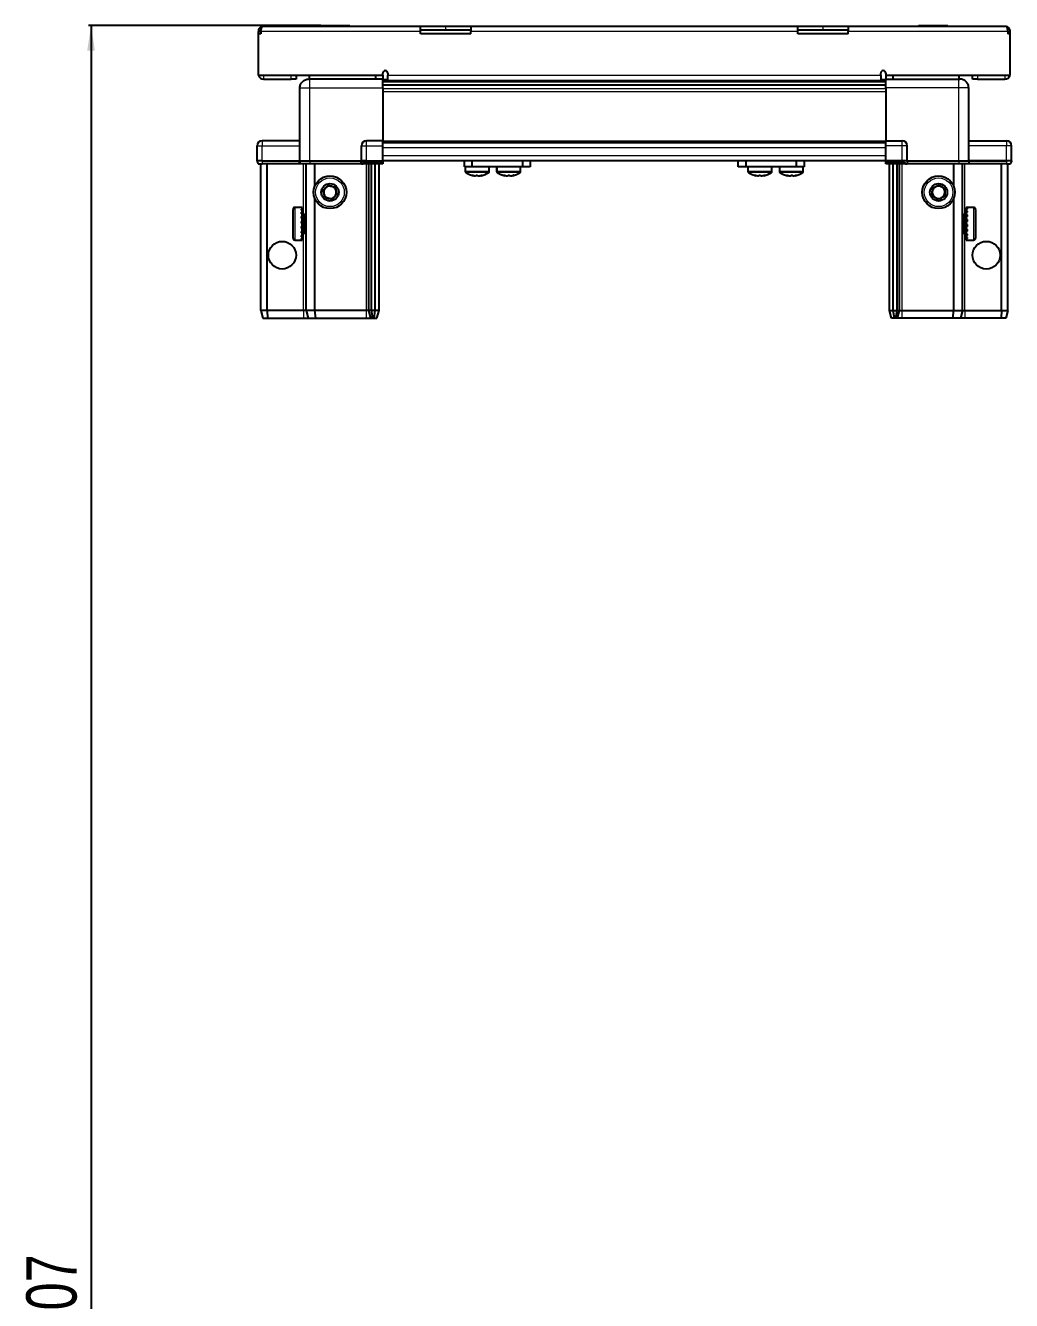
# Model space of a CAD drawing. Header units: millimetres. Extents: x 1773 to 4008, y -476 to 1980.
# Drawn here: x 1861 to 2254, y 31 to 538 of the extents above; entities that cross this region are included whole.
import ezdxf

# ---------------------------------------------------------------- set-up
doc = ezdxf.new("R2010")
doc.units = ezdxf.units.MM
doc.layers.add('FORMAT', color=7, linetype='Continuous')
doc.styles.add('SLDTEXTSTYLE0', font='TXT', dxfattribs={"width": 0.75})
doc.dimstyles.new('SLDDIMSTYLE0', dxfattribs={"dimtxt": 20, "dimasz": 10, "dimexe": 0, "dimexo": 0.0625, "dimgap": 5, "dimtad": 2, "dimdec": 1, "dimrnd": 1e-09, "dimzin": 12, "dimdsep": 46, "dimtxsty": 'SLDTEXTSTYLE0', "dimsah": 1, "dimcen": 0.09, "dimadec": 0, "dimazin": 3, "dimtfac": 1, "dimtofl": 0, "dimtmove": 0, "dimatfit": 3, "dimfxl": 0, "dimfrac": 2, "dimtolj": 1, "dimtzin": 12, "dimarcsym": 0})

# ---------------------------------------------------------------- blocks, each defined once
blk = doc.blocks.new('_D_9')
at = {"layer": 'FORMAT'}
for p, q in [((1978.86, 537.78), (1886.51, 537.78)), ((1887.51, 537.78), (1887.51, -469.22)), ((1956.1, -469.22), (1886.51, -469.22))]:
    blk.add_line(p, q, dxfattribs=at)
for points in [[(1887.51, 537.78), (1885.97, 527.78), (1889.05, 527.78)], [(1887.51, -469.22), (1889.05, -459.22), (1885.97, -459.22)]]:
    blk.add_solid(points, dxfattribs=at)
at = {"layer": 'FORMAT', "insert": (1861.73, 4.72), "char_height": 20, "attachment_point": 1, "rotation": 90, "style": 'SLDTEXTSTYLE0'}
blk.add_mtext('1007', dxfattribs=at)

msp = doc.modelspace()

# ---------------------------------------------------------------- linework, layer by layer
at = {"color": 7, "linetype": 'Continuous', "lineweight": 25}
for p, q in [((1955.61, 537.48), (2018.51, 537.48)), ((1978.87, 537.78), (1978.87, 537.48)), ((1978.87, 537.78), (1990.44, 537.78)), ((1990.44, 537.48), (1990.44, 537.78)), ((2018.51, 535.38), (2018.51, 537.48)), ((2018.51, 537.48), (2028.51, 537.48)), ((2028.51, 537.48), (2038.51, 537.48)), ((2038.51, 537.48), (2168.51, 537.48)), ((2038.51, 537.48), (2038.51, 535.38)), ((2168.51, 535.38), (2168.51, 537.48)), ((2168.51, 537.48), (2178.51, 537.48)), ((2178.51, 537.48), (2188.51, 537.48)), ((2188.51, 537.48), (2188.51, 535.38)), ((2188.51, 537.48), (2251.41, 537.48)), ((2216.57, 537.78), (2216.57, 537.48)), ((2216.57, 537.78), (2227.05, 537.78)), ((2227.05, 537.78), (2228.14, 537.78)), ((2228.14, 537.48), (2228.14, 537.78)), ((1955.01, 535.38), (1954.01, 535.38)), ((1954.01, 535.38), (1954.01, 534.48)), ((1954.01, 534.48), (1954.01, 517.98)), ((1955.01, 534.48), (1954.01, 534.48)), ((1955.01, 535.38), (1955.01, 534.48)), ((2028.51, 535.98), (2018.51, 535.98)), ((2018.51, 534.48), (2018.51, 535.38)), ((2038.51, 534.48), (2018.51, 534.48)), ((2038.51, 535.98), (2028.51, 535.98)), ((2038.51, 534.48), (2038.51, 535.38)), ((2178.51, 535.98), (2168.51, 535.98)), ((2168.51, 534.48), (2168.51, 535.38)), ((2188.51, 534.48), (2168.51, 534.48)), ((2188.51, 535.98), (2178.51, 535.98)), ((2188.51, 534.48), (2188.51, 535.38)), ((2252.01, 535.38), (2253.01, 535.38)), ((2252.01, 535.38), (2252.01, 534.48)), ((2253.01, 534.48), (2252.01, 534.48)), ((2253.01, 534.48), (2253.01, 535.38)), ((2253.01, 517.98), (2253.01, 534.48)), ((1954.01, 517.98), (2003.51, 517.98)), ((1969.01, 517.98), (1969.01, 516.48)), ((1974.26, 517.98), (1974.26, 516.48)), ((2000.76, 516.48), (2000.76, 517.98)), ((2003.51, 517.98), (2003.51, 518.83)), ((2003.51, 517.98), (2003.51, 516.48)), ((2005.51, 518.83), (2005.51, 518.08)), ((2005.51, 515.98), (2005.51, 518.08)), ((2201.51, 518.08), (2201.51, 518.83)), ((2201.51, 518.08), (2201.51, 515.98)), ((2203.51, 518.83), (2203.51, 517.98)), ((2203.51, 517.98), (2203.51, 516.48)), ((2203.51, 517.98), (2253.01, 517.98)), ((2206.26, 517.98), (2206.26, 516.48)), ((2232.76, 516.48), (2232.76, 517.98)), ((2238.01, 516.48), (2238.01, 517.98)), ((1956.11, 516.48), (1967.01, 516.48)), ((1969.01, 516.48), (1967.01, 516.48)), ((1970.51, 483.98), (1970.51, 512.98)), ((2003.51, 516.48), (1974.51, 516.48)), ((2003.51, 515.83), (2027.39, 515.83)), ((2203.51, 514.04), (2003.51, 514.04)), ((2203.51, 514), (2003.51, 514)), ((2003.51, 512.98), (2003.51, 491.98)), ((2005.51, 515.98), (2201.51, 515.98)), ((2022.01, 515.98), (2022.01, 515.83)), ((2022.17, 515.98), (2022.17, 515.83)), ((2022.38, 515.98), (2022.38, 515.83)), ((2022.93, 515.98), (2022.93, 515.83)), ((2023.34, 515.98), (2023.34, 515.83)), ((2024.23, 515.98), (2024.23, 515.83)), ((2024.81, 515.98), (2024.81, 515.83)), ((2025.95, 515.98), (2025.95, 515.83)), ((2026.65, 515.98), (2026.65, 515.83)), ((2027.39, 515.83), (2027.93, 515.83)), ((2027.93, 515.98), (2027.93, 515.83)), ((2027.93, 515.83), (2028.66, 515.83)), ((2027.93, 515.83), (2027.93, 515.83)), ((2028.11, 515.98), (2028.11, 515.83)), ((2028.61, 515.98), (2028.61, 515.83)), ((2028.66, 515.98), (2028.66, 515.83)), ((2028.66, 515.83), (2029.63, 515.83)), ((2028.66, 515.83), (2028.66, 515.83)), ((2029.63, 515.83), (2177.39, 515.83)), ((2029.95, 515.98), (2029.95, 515.83)), ((2029.97, 515.98), (2029.97, 515.83)), ((2030.66, 515.98), (2030.66, 515.83)), ((2031.84, 515.98), (2031.84, 515.83)), ((2032.45, 515.98), (2032.45, 515.83)), ((2033.4, 515.98), (2033.4, 515.83)), ((2033.86, 515.98), (2033.86, 515.83)), ((2034.49, 515.98), (2034.49, 515.83)), ((2034.74, 515.98), (2034.74, 515.83)), ((2034.98, 515.98), (2034.98, 515.83)), ((2035.01, 515.98), (2035.01, 515.83)), ((2172.01, 515.98), (2172.01, 515.83)), ((2172.12, 515.98), (2172.12, 515.83)), ((2172.3, 515.98), (2172.3, 515.83)), ((2172.81, 515.98), (2172.81, 515.83)), ((2173.2, 515.98), (2173.2, 515.83)), ((2174.06, 515.98), (2174.06, 515.83)), ((2174.62, 515.98), (2174.62, 515.83)), ((2175.74, 515.98), (2175.74, 515.83)), ((2176.42, 515.98), (2176.42, 515.83)), ((2177.39, 515.83), (2177.69, 515.83)), ((2177.69, 515.98), (2177.69, 515.83)), ((2177.69, 515.83), (2177.7, 515.83)), ((2177.7, 515.83), (2178.43, 515.83)), ((2177.95, 515.98), (2177.95, 515.83)), ((2178.43, 515.98), (2178.43, 515.83)), ((2178.43, 515.83), (2179.72, 515.83)), ((2179.63, 515.83), (2203.51, 515.83)), ((2179.72, 515.98), (2179.72, 515.83)), ((2179.82, 515.98), (2179.82, 515.83)), ((2180.44, 515.98), (2180.44, 515.83)), ((2181.64, 515.98), (2181.64, 515.83)), ((2182.26, 515.98), (2182.26, 515.83)), ((2183.24, 515.98), (2183.24, 515.83)), ((2183.72, 515.98), (2183.72, 515.83)), ((2184.39, 515.98), (2184.39, 515.83)), ((2184.66, 515.98), (2184.66, 515.83)), ((2184.96, 515.98), (2184.96, 515.83)), ((2185.01, 515.83), (2185.01, 515.98)), ((2185.01, 515.98), (2185.01, 515.83)), ((2203.51, 516.48), (2232.51, 516.48)), ((2203.51, 512.98), (2203.51, 491.98)), ((2236.51, 483.98), (2236.51, 512.98)), ((2240.01, 516.48), (2238.01, 516.48)), ((2240.01, 516.48), (2250.91, 516.48)), ((1970.51, 491.98), (1955.51, 491.98)), ((2003.51, 491.98), (1997.01, 491.98)), ((2003.51, 489.98), (2003.51, 491.98)), ((2203.51, 491.98), (2210.01, 491.98)), ((2203.51, 489.98), (2203.51, 491.98)), ((2236.51, 491.98), (2251.51, 491.98)), ((1953.51, 483.98), (1953.51, 489.98)), ((1995.01, 483.98), (1995.01, 489.98)), ((2003.51, 491.33), (2203.51, 491.33)), ((2003.51, 483.98), (2003.51, 489.98)), ((2203.51, 483.98), (2203.51, 489.98)), ((2212.01, 483.98), (2212.01, 489.98)), ((2253.51, 483.98), (2253.51, 489.98)), ((1953.51, 483.98), (1953.51, 483.65)), ((1953.51, 483.98), (1953.51, 483.98)), ((1953.51, 483.98), (1953.51, 483.65)), ((1955.51, 483.98), (1953.51, 483.98)), ((1953.51, 483.65), (1954.01, 482.78)), ((1953.51, 483.65), (1954.01, 482.78)), ((1954.01, 482.78), (1955.51, 482.78)), ((1955.01, 424.48), (1955.01, 482.78)), ((1955.51, 483.98), (1970.31, 483.98)), ((1970.31, 482.78), (1955.51, 482.78)), ((1957.51, 424.48), (1957.51, 482.78)), ((1970.31, 483.98), (1970.51, 483.98)), ((1970.51, 482.78), (1970.31, 482.78)), ((1970.51, 483.98), (1970.51, 482.78)), ((1970.51, 483.98), (1974.51, 483.98)), ((1974.51, 482.78), (1970.51, 482.78)), ((1973.01, 424.48), (1973.01, 482.78)), ((1974.51, 483.98), (1994.81, 483.98)), ((1994.81, 482.78), (1974.51, 482.78)), ((1976.51, 473.98), (1976.51, 482.78)), ((1994.81, 483.98), (1995.01, 483.98)), ((1995.01, 482.78), (1994.81, 482.78)), ((1995.01, 483.98), (1995.01, 482.78)), ((1997.01, 483.98), (1995.01, 483.98)), ((1995.01, 483.98), (1997.01, 483.98)), ((1995.01, 482.78), (1995.69, 482.78)), ((2003.51, 482.78), (1995.69, 482.78)), ((1997.01, 483.98), (2003.51, 483.98)), ((1997.01, 483.65), (2003.51, 483.65)), ((1998.01, 424.48), (1998.01, 482.78)), ((1999.01, 424.48), (1999.01, 482.78)), ((2000.51, 424.48), (2000.51, 482.78)), ((2002.01, 424.48), (2002.01, 482.78)), ((2003.51, 484.13), (2203.51, 484.13)), ((2003.51, 483.98), (2003.51, 483.65)), ((2003.51, 483.65), (2003.51, 482.78)), ((2035.96, 481.63), (2035.96, 484.13)), ((2038.96, 481.63), (2035.96, 481.63)), ((2036.31, 481.63), (2036.31, 479.72)), ((2038.96, 484.13), (2038.96, 481.63)), ((2059.16, 481.63), (2038.96, 481.63)), ((2045.81, 479.72), (2045.81, 481.63)), ((2048.76, 481.63), (2048.76, 479.72)), ((2048.81, 481.63), (2048.81, 479.72)), ((2058.31, 479.72), (2058.31, 481.63)), ((2059.16, 481.63), (2059.16, 484.13)), ((2062.16, 481.63), (2059.16, 481.63)), ((2062.16, 484.13), (2062.16, 481.63)), ((2144.86, 481.63), (2144.86, 484.13)), ((2147.86, 481.63), (2144.86, 481.63)), ((2147.86, 484.13), (2147.86, 481.63)), ((2168.06, 481.63), (2147.86, 481.63)), ((2148.71, 481.63), (2148.71, 479.72)), ((2158.21, 479.72), (2158.21, 481.63)), ((2158.26, 479.72), (2158.26, 481.63)), ((2161.21, 481.63), (2161.21, 479.72)), ((2168.06, 481.63), (2168.06, 484.13)), ((2171.06, 481.63), (2168.06, 481.63)), ((2170.71, 479.72), (2170.71, 481.63)), ((2171.06, 484.13), (2171.06, 481.63)), ((2203.51, 483.98), (2210.01, 483.98)), ((2203.51, 483.98), (2203.51, 483.65)), ((2203.51, 483.98), (2203.51, 483.98)), ((2210.01, 483.98), (2203.51, 483.98)), ((2203.51, 482.78), (2203.51, 483.65)), ((2203.51, 483.65), (2203.51, 483.65)), ((2203.51, 483.65), (2210.01, 483.65)), ((2211.33, 482.78), (2203.51, 482.78)), ((2205.01, 424.48), (2205.01, 482.78)), ((2206.51, 424.48), (2206.51, 482.78)), ((2208.01, 424.48), (2208.01, 482.78)), ((2209.01, 424.48), (2209.01, 482.78)), ((2212.01, 483.98), (2210.01, 483.98)), ((2211.33, 482.78), (2212.01, 482.78)), ((2212.01, 483.98), (2212.01, 482.78)), ((2212.01, 483.98), (2212.21, 483.98)), ((2212.21, 482.78), (2212.01, 482.78)), ((2212.21, 483.98), (2232.51, 483.98)), ((2232.51, 482.78), (2212.21, 482.78)), ((2230.51, 473.98), (2230.51, 482.78)), ((2232.51, 483.98), (2236.51, 483.98)), ((2236.51, 482.78), (2232.51, 482.78)), ((2234.01, 424.48), (2234.01, 482.78)), ((2236.51, 483.98), (2236.51, 482.78)), ((2236.51, 483.98), (2236.71, 483.98)), ((2236.71, 482.78), (2236.51, 482.78)), ((2236.71, 483.98), (2251.51, 483.98)), ((2251.51, 483.98), (2236.71, 483.98)), ((2251.51, 482.78), (2236.71, 482.78)), ((2249.51, 424.48), (2249.51, 482.78)), ((2253.51, 483.98), (2251.51, 483.98)), ((2251.51, 482.78), (2253.01, 482.78)), ((2252.01, 424.48), (2252.01, 482.78)), ((2253.01, 482.78), (2253.51, 483.65)), ((2253.51, 483.98), (2253.51, 483.65)), ((1976.51, 424.48), (1976.51, 468.98)), ((2230.51, 424.48), (2230.51, 468.98)), ((1967.81, 453.28), (1967.81, 464.68)), ((1971.51, 465.48), (1968.61, 465.48)), ((1971.01, 465.39), (1971.51, 465.39)), ((1971.01, 465.39), (1971.01, 465.22)), ((1971.01, 465.22), (1971.51, 465.22)), ((1971.01, 464.73), (1971.51, 464.73)), ((1971.01, 464.73), (1971.01, 464.35)), ((1971.01, 464.35), (1971.51, 464.35)), ((1971.01, 463.52), (1971.51, 463.52)), ((1971.01, 463.52), (1971.01, 462.96)), ((1971.01, 462.96), (1971.51, 462.96)), ((1971.01, 461.86), (1971.51, 461.86)), ((1971.01, 461.86), (1971.01, 461.18)), ((1971.51, 465.39), (1971.51, 465.48)), ((1971.51, 465.22), (1971.51, 465.39)), ((1971.51, 464.73), (1971.51, 465.22)), ((1971.51, 464.35), (1971.51, 464.73)), ((1971.51, 463.52), (1971.51, 464.35)), ((1971.51, 462.96), (1971.51, 463.52)), ((1971.61, 463.38), (1971.51, 463.38)), ((1971.51, 461.86), (1971.51, 462.96)), ((1971.51, 461.18), (1971.51, 461.86)), ((1971.61, 461.87), (1971.61, 463.38)), ((1971.61, 454.58), (1971.61, 461.87)), ((1972.49, 462.29), (1972.01, 462.98)), ((1972.01, 454.98), (1972.01, 462.98)), ((1972.98, 462.98), (1972.49, 462.29)), ((1972.49, 455.67), (1972.49, 462.29)), ((1973.01, 462.98), (1972.98, 462.98)), ((1972.98, 454.98), (1972.98, 462.98)), ((2234.04, 462.98), (2234.01, 462.98)), ((2234.53, 462.29), (2234.04, 462.98)), ((2234.04, 462.98), (2234.04, 461.94)), ((2234.04, 461.94), (2234.04, 454.98)), ((2235.01, 462.98), (2234.53, 462.29)), ((2234.53, 462.29), (2234.53, 461.43)), ((2234.53, 461.43), (2234.53, 455.67)), ((2235.01, 462.98), (2235.01, 461.94)), ((2235.01, 461.94), (2235.01, 454.98)), ((2235.51, 463.38), (2235.41, 463.38)), ((2235.41, 463.38), (2235.41, 454.58)), ((2238.41, 465.48), (2235.51, 465.48)), ((2235.51, 465.48), (2235.51, 465.47)), ((2236.01, 465.47), (2235.51, 465.47)), ((2235.51, 465.47), (2235.51, 465.39)), ((2235.51, 465.39), (2235.51, 465.05)), ((2236.01, 465.39), (2235.51, 465.39)), ((2236.01, 465.05), (2235.51, 465.05)), ((2235.51, 465.05), (2235.51, 464.74)), ((2235.51, 464.74), (2235.51, 464.03)), ((2236.01, 464.74), (2235.51, 464.74)), ((2236.01, 464.03), (2235.51, 464.03)), ((2235.51, 464.03), (2235.51, 463.53)), ((2235.51, 463.53), (2235.51, 462.51)), ((2236.01, 463.53), (2235.51, 463.53)), ((2236.01, 462.51), (2235.51, 462.51)), ((2235.51, 462.51), (2235.51, 461.87)), ((2235.51, 461.87), (2235.51, 460.66)), ((2236.01, 461.87), (2235.51, 461.87)), ((2236.01, 465.39), (2236.01, 465.47)), ((2236.01, 464.74), (2236.01, 465.05)), ((2236.01, 463.53), (2236.01, 464.03)), ((2236.01, 461.87), (2236.01, 462.51)), ((2239.21, 464.68), (2239.21, 463.2)), ((2239.21, 463.2), (2239.21, 453.28)), ((1971.01, 461.18), (1971.51, 461.18)), ((1971.01, 459.91), (1971.51, 459.91)), ((1971.01, 459.91), (1971.01, 459.18)), ((1971.01, 459.61), (1971.51, 459.61)), ((1971.01, 459.18), (1971.51, 459.18)), ((1971.01, 457.88), (1971.51, 457.88)), ((1971.01, 457.88), (1971.01, 457.16)), ((1971.01, 457.75), (1971.51, 457.75)), ((1971.01, 457.16), (1971.51, 457.16)), ((1971.51, 459.91), (1971.51, 461.18)), ((1971.51, 459.61), (1971.51, 459.91)), ((1971.51, 457.88), (1971.51, 459.18)), ((1971.51, 457.16), (1971.51, 457.75)), ((1971.51, 455.96), (1971.51, 457.16)), ((2236.01, 460.66), (2235.51, 460.66)), ((2235.51, 460.66), (2235.51, 460.11)), ((2236.01, 460.11), (2235.51, 460.11)), ((2235.51, 459.93), (2235.51, 458.63)), ((2236.01, 459.93), (2235.51, 459.93)), ((2236.01, 458.63), (2235.51, 458.63)), ((2236.01, 458.25), (2235.51, 458.25)), ((2235.51, 458.25), (2235.51, 457.9)), ((2236.01, 457.9), (2235.51, 457.9)), ((2235.51, 457.9), (2235.51, 456.64)), ((2236.01, 456.64), (2235.51, 456.64)), ((2235.51, 456.64), (2235.51, 455.97)), ((2236.01, 459.93), (2236.01, 460.66)), ((2236.01, 457.9), (2236.01, 458.63)), ((2236.01, 455.97), (2236.01, 456.64)), ((1968.61, 452.48), (1971.51, 452.48)), ((1971.01, 455.96), (1971.51, 455.96)), ((1971.01, 455.96), (1971.01, 455.32)), ((1971.01, 455.32), (1971.51, 455.32)), ((1971.01, 454.33), (1971.51, 454.33)), ((1971.01, 454.33), (1971.01, 453.84)), ((1971.01, 453.84), (1971.51, 453.84)), ((1971.01, 453.15), (1971.51, 453.15)), ((1971.01, 453.15), (1971.01, 452.86)), ((1971.01, 452.86), (1971.51, 452.86)), ((1971.01, 452.55), (1971.51, 452.55)), ((1971.01, 452.55), (1971.01, 452.48)), ((1971.01, 452.48), (1971.51, 452.48)), ((1971.51, 455.32), (1971.51, 455.96)), ((1971.51, 454.33), (1971.51, 455.32)), ((1971.51, 454.58), (1971.61, 454.58)), ((1971.51, 453.84), (1971.51, 454.33)), ((1971.51, 453.15), (1971.51, 453.84)), ((1971.51, 452.86), (1971.51, 453.15)), ((1971.51, 452.55), (1971.51, 452.86)), ((1971.51, 452.48), (1971.51, 452.55)), ((1971.51, 452.48), (1971.51, 452.48)), ((1972.01, 454.98), (1972.49, 455.67)), ((1972.49, 455.67), (1972.98, 454.98)), ((1972.98, 454.98), (1973.01, 454.98)), ((2234.01, 454.98), (2234.04, 454.98)), ((2234.04, 454.98), (2234.53, 455.67)), ((2234.53, 455.67), (2235.01, 454.98)), ((2235.41, 454.58), (2235.51, 454.58)), ((2235.51, 455.97), (2235.51, 454.88)), ((2236.01, 455.97), (2235.51, 455.97)), ((2236.01, 454.88), (2235.51, 454.88)), ((2235.51, 454.88), (2235.51, 454.34)), ((2235.51, 454.34), (2235.51, 453.53)), ((2236.01, 454.34), (2235.51, 454.34)), ((2236.01, 453.53), (2235.51, 453.53)), ((2235.51, 453.53), (2235.51, 453.16)), ((2235.51, 453.16), (2235.51, 452.7)), ((2236.01, 453.16), (2235.51, 453.16)), ((2236.01, 452.7), (2235.51, 452.7)), ((2235.51, 452.7), (2235.51, 452.55)), ((2235.51, 452.55), (2235.51, 452.48)), ((2236.01, 452.55), (2235.51, 452.55)), ((2235.51, 452.48), (2238.41, 452.48)), ((2236.01, 454.34), (2236.01, 454.88)), ((2236.01, 453.16), (2236.01, 453.53)), ((2236.01, 452.55), (2236.01, 452.7)), ((1955.01, 424.48), (1955.81, 421.48)), ((1957.51, 424.48), (1955.01, 424.48)), ((1955.81, 421.48), (1957.66, 421.48)), ((1972.01, 424.48), (1957.51, 424.48)), ((1957.51, 424.48), (1957.66, 421.48)), ((1957.66, 421.48), (1972.01, 421.48)), ((1973.01, 424.48), (1972.01, 424.48)), ((1972.01, 421.48), (1973.81, 421.48)), ((1976.51, 424.48), (1973.01, 424.48)), ((1973.01, 424.48), (1973.81, 421.48)), ((1973.81, 421.48), (1976.84, 421.48)), ((1997.01, 424.48), (1976.51, 424.48)), ((1976.84, 421.48), (1976.51, 424.48)), ((1976.84, 421.48), (1997.01, 421.48)), ((1998.01, 424.48), (1997.01, 424.48)), ((1997.01, 421.48), (1998.81, 421.48)), ((1999.01, 424.48), (1998.01, 424.48)), ((1998.81, 421.48), (1998.01, 424.48)), ((1998.81, 421.48), (1999.55, 421.48)), ((2000.51, 424.48), (1999.01, 424.48)), ((1999.55, 421.48), (1999.01, 424.48)), ((1999.55, 421.48), (2000.05, 421.48)), ((2000.05, 421.48), (2000.51, 424.48)), ((2000.05, 421.48), (2001.2, 421.48)), ((2002.01, 424.48), (2000.51, 424.48)), ((2001.2, 421.48), (2002.01, 424.48)), ((2205.01, 424.48), (2206.51, 424.48)), ((2205.81, 421.48), (2205.01, 424.48)), ((2206.96, 421.48), (2205.81, 421.48)), ((2206.51, 424.48), (2208.01, 424.48)), ((2206.96, 421.48), (2206.51, 424.48)), ((2207.46, 421.48), (2206.96, 421.48)), ((2207.46, 421.48), (2208.01, 424.48)), ((2208.2, 421.48), (2207.46, 421.48)), ((2208.01, 424.48), (2209.01, 424.48)), ((2208.2, 421.48), (2209.01, 424.48)), ((2210.01, 421.48), (2208.2, 421.48)), ((2209.01, 424.48), (2210.01, 424.48)), ((2210.01, 424.48), (2230.51, 424.48)), ((2230.18, 421.48), (2210.01, 421.48)), ((2230.18, 421.48), (2230.51, 424.48)), ((2233.2, 421.48), (2230.18, 421.48)), ((2230.51, 424.48), (2234.01, 424.48)), ((2234.01, 424.48), (2233.2, 421.48)), ((2235.01, 421.48), (2233.2, 421.48)), ((2234.01, 424.48), (2235.01, 424.48)), ((2235.01, 424.48), (2249.51, 424.48)), ((2249.35, 421.48), (2235.01, 421.48)), ((2249.51, 424.48), (2249.35, 421.48)), ((2251.2, 421.48), (2249.35, 421.48)), ((2249.51, 424.48), (2252.01, 424.48)), ((2252.01, 424.48), (2251.2, 421.48))]:
    msp.add_line(p, q, dxfattribs=at)
at = {"color": 8, "linetype": 'Continuous', "lineweight": 18}
for p, q in [((2028.51, 535.98), (2028.51, 537.48)), ((2178.51, 537.48), (2178.51, 535.98)), ((2018.51, 535.38), (1955.01, 535.38)), ((2168.51, 535.38), (2038.51, 535.38)), ((2252.01, 535.38), (2188.51, 535.38)), ((1956.11, 517.98), (1956.11, 516.48)), ((1967.01, 516.48), (1967.01, 517.98)), ((2005.51, 518.08), (2201.51, 518.08)), ((2240.01, 517.98), (2240.01, 516.48)), ((2250.91, 517.98), (2250.91, 516.48)), ((1974.51, 512.98), (2003.51, 512.98)), ((1974.51, 483.98), (1974.51, 512.98)), ((2003.51, 516.48), (2005.51, 516.48)), ((2203.51, 515.24), (2003.51, 515.24)), ((2003.51, 512.8), (2203.51, 512.8)), ((2201.51, 516.48), (2203.51, 516.48)), ((2232.51, 512.98), (2203.51, 512.98)), ((2232.51, 483.98), (2232.51, 512.98)), ((2203.51, 511.38), (2003.51, 511.38)), ((1955.51, 491.98), (1955.51, 489.98)), ((1997.01, 489.98), (1997.01, 491.98)), ((2003.51, 491.98), (2203.51, 491.98)), ((2210.01, 489.98), (2210.01, 491.98)), ((2251.51, 491.98), (2251.51, 489.98)), ((1953.51, 489.98), (1955.51, 489.98)), ((1955.51, 489.98), (1970.51, 489.98)), ((1955.51, 483.98), (1955.51, 489.98)), ((1995.01, 489.98), (1997.01, 489.98)), ((1997.01, 489.98), (2003.51, 489.98)), ((1997.01, 483.98), (1997.01, 489.98)), ((2003.51, 489.33), (2203.51, 489.33)), ((2210.01, 489.98), (2203.51, 489.98)), ((2210.01, 483.98), (2210.01, 489.98)), ((2212.01, 489.98), (2210.01, 489.98)), ((2251.51, 489.98), (2236.51, 489.98)), ((2251.51, 483.98), (2251.51, 489.98)), ((2253.51, 489.98), (2251.51, 489.98)), ((1955.51, 483.98), (1955.51, 482.78)), ((1970.31, 482.78), (1970.31, 483.98)), ((1972.01, 462.98), (1972.01, 482.78)), ((1974.51, 483.98), (1974.51, 482.78)), ((1994.81, 482.78), (1994.81, 483.98)), ((1997.01, 483.98), (1997.01, 483.65)), ((1997.01, 424.48), (1997.01, 482.78)), ((2003.51, 486.13), (2203.51, 486.13)), ((2203.51, 483.98), (2203.51, 483.65)), ((2210.01, 483.98), (2210.01, 483.65)), ((2210.01, 424.48), (2210.01, 482.78)), ((2212.21, 483.98), (2212.21, 482.78)), ((2232.51, 483.98), (2232.51, 482.78)), ((2235.01, 462.98), (2235.01, 482.78)), ((2236.71, 483.98), (2236.71, 482.78)), ((2251.51, 483.98), (2251.51, 482.78)), ((2045.81, 479.72), (2036.31, 479.72)), ((2045.61, 479.35), (2036.5, 479.35)), ((2048.81, 479.72), (2048.76, 479.72)), ((2058.31, 479.72), (2048.81, 479.72)), ((2049, 479.35), (2048.95, 479.35)), ((2058.11, 479.35), (2049, 479.35)), ((2150.92, 479.72), (2148.71, 479.72)), ((2151.02, 479.35), (2148.9, 479.35)), ((2158.21, 479.72), (2150.92, 479.72)), ((2158.01, 479.35), (2151.02, 479.35)), ((2158.06, 479.35), (2158.01, 479.35)), ((2158.26, 479.72), (2158.21, 479.72)), ((2168.71, 479.72), (2161.21, 479.72)), ((2168.6, 479.35), (2161.4, 479.35)), ((2170.51, 479.35), (2168.6, 479.35)), ((2170.71, 479.72), (2168.71, 479.72)), ((1968.61, 452.48), (1968.61, 465.48)), ((2238.41, 465.48), (2238.41, 463.79)), ((2238.41, 463.79), (2238.41, 452.48)), ((1972.01, 424.48), (1972.01, 454.98)), ((2235.01, 424.48), (2235.01, 454.98)), ((1972.01, 424.48), (1972.01, 421.48)), ((1997.01, 421.48), (1997.01, 424.48)), ((2210.01, 421.48), (2210.01, 424.48)), ((2235.01, 424.48), (2235.01, 421.48))]:
    msp.add_line(p, q, dxfattribs=at)
at = {"color": 7, "linetype": 'Continuous', "lineweight": 25}
for centre, radius in [((1982.51, 471.48), 6.5), ((2224.51, 471.48), 6.5), ((1982.51, 471.48), 3.46), ((2224.51, 471.48), 3.46), ((1963.51, 446.48), 5.5), ((2243.51, 446.48), 5.5)]:
    msp.add_circle(centre, radius, dxfattribs=at)
at = {"color": 8, "linetype": 'Continuous', "lineweight": 18}
for centre in [(1982.51, 471.48), (2224.51, 471.48)]:
    msp.add_circle(centre, 5.7, dxfattribs=at)
at = {"color": 7, "linetype": 'Continuous', "lineweight": 25}
for centre, radius, start, end in [((1956.11, 518.58), 2.1, 196.6015, 270), ((2004.51, 518.83), 1, 0, 180), ((2202.51, 518.83), 1, 0, 180), ((2250.91, 518.58), 2.1, 270, 343.3985), ((1955.51, 489.98), 2, 90, 180), ((1997.01, 489.98), 2, 90, 180), ((2210.01, 489.98), 2, 0, 90), ((2251.51, 489.98), 2, 0, 90), ((2036.76, 479.72), 0.45, 180, 235.2821), ((2041.06, 485.93), 8, 235.2821, 258.9392), ((2041.06, 485.93), 8, 281.0076, 304.7179), ((2045.36, 479.72), 0.45, 304.7179, 0), ((2049.21, 479.72), 0.45, 180, 235.2821), ((2049.26, 479.72), 0.45, 180, 235.2821), ((2053.51, 485.93), 8, 235.2821, 256.5411), ((2053.56, 485.93), 8, 235.2821, 259.0625), ((2053.56, 485.93), 8, 280.8753, 304.7179), ((2057.86, 479.72), 0.45, 304.7179, 0), ((2149.16, 479.72), 0.45, 180, 235.2821), ((2153.46, 485.93), 8, 235.2821, 259.054), ((2153.46, 485.93), 8, 280.846, 304.7179), ((2153.51, 485.93), 8, 280.9211, 304.7179), ((2157.76, 479.72), 0.45, 304.7179, 0), ((2157.81, 479.72), 0.45, 304.7179, 0), ((2161.66, 479.72), 0.45, 180, 235.2821), ((2165.96, 485.93), 8, 235.2821, 258.923), ((2165.96, 485.93), 8, 280.9392, 304.7179), ((2170.26, 479.72), 0.45, 304.7179, 0), ((1982.51, 471.48), 2.5, 134.9221, 194.9221), ((1982.51, 471.48), 2.5, 74.9221, 134.9221), ((1982.51, 471.48), 2.5, 14.9221, 74.9221), ((1982.51, 471.48), 2.5, 314.9221, 14.9221), ((2224.51, 471.48), 2.5, 118.295, 178.295), ((2224.51, 471.48), 2.5, 178.295, 238.295), ((2224.51, 471.48), 2.5, 58.295, 118.295), ((2224.51, 471.48), 2.5, 298.295, 358.295), ((2224.51, 471.48), 2.5, 358.295, 58.295), ((1982.51, 471.48), 2.5, 194.9221, 254.9221), ((1982.51, 471.48), 2.5, 254.9221, 314.9221), ((2224.51, 471.48), 2.5, 238.295, 298.295), ((1968.61, 464.68), 0.8, 90, 180), ((1972.01, 463.38), 0.4, 180, 270), ((2235.01, 463.38), 0.4, 270, 360), ((2238.41, 464.68), 0.8, 360, 90), ((1968.61, 453.28), 0.8, 180, 270), ((1972.01, 454.58), 0.4, 90, 180), ((2235.01, 454.58), 0.4, 0, 90), ((2238.41, 453.28), 0.8, 270, 0)]:
    msp.add_arc(centre, radius, start, end, dxfattribs=at)
for centre, start_param, end_param in [((1997.01, 480.18), 0, 0.722734), ((2210.01, 480.18), 5.560451, 6.283185)]:
    msp.add_ellipse(centre, major_axis=(0, 3.46), ratio=0.57735, start_param=start_param, end_param=end_param, dxfattribs=at)
for points, knots in [([(1955.63, 537.39), (1955.54, 537.38), (1955.21, 537.34), (1954.72, 537), (1954.25, 536.45), (1954.04, 535.87), (1954.02, 535.51), (1954.01, 535.38)], [0, 0, 0, 0, 0.097967, 0.353745, 0.609519, 0.865294, 1, 1, 1, 1]), ([(1955.01, 535.38), (1955.05, 535.63), (1955.14, 536.13), (1955.28, 536.77), (1955.41, 537.23), (1955.52, 537.45), (1955.59, 537.47), (1955.61, 537.48)], [0, 0, 0, 0, 0.230255, 0.448522, 0.666786, 0.88505, 1, 1, 1, 1]), ([(2251.41, 537.48), (2251.45, 537.45), (2251.54, 537.4), (2251.68, 537.01), (2251.81, 536.45), (2251.92, 535.87), (2251.99, 535.51), (2252.01, 535.38)], [0, 0, 0, 0, 0.230255, 0.448522, 0.666786, 0.88505, 1, 1, 1, 1]), ([(2253.01, 535.38), (2252.98, 535.63), (2252.93, 536.13), (2252.54, 536.76), (2252.02, 537.22), (2251.6, 537.35), (2251.41, 537.4)], [0, 0, 0, 0, 0.272554, 0.530916, 0.789275, 1, 1, 1, 1]), ([(1970.51, 512.98), (1970.56, 513.42), (1970.63, 514.1), (1971.06, 514.91), (1971.52, 515.47), (1972.08, 515.93), (1972.89, 516.36), (1973.57, 516.43), (1974.01, 516.48)], [0, 0, 0, 0, 0.2394568, 0.3683607, 0.5, 0.6316393, 0.7605432, 1, 1, 1, 1]), ([(1974.51, 516.48), (1974.44, 516.48), (1974.31, 516.48), (1974.15, 516.48), (1974.03, 516.48), (1974.02, 516.48), (1974.01, 516.48)], [0, 0, 0, 0, 0.249394, 0.500333, 0.750167, 1, 1, 1, 1]), ([(2003.51, 512.98), (2003.51, 513.37), (2003.51, 514.16), (2003.51, 515.21), (2003.51, 516), (2003.51, 516.42), (2003.51, 516.46), (2003.51, 516.48)], [0, 0, 0, 0, 0.214694, 0.429388, 0.644082, 0.858775, 1, 1, 1, 1]), ([(2203.51, 512.98), (2203.51, 513.37), (2203.51, 514.16), (2203.51, 515.21), (2203.51, 516), (2203.51, 516.42), (2203.51, 516.46), (2203.51, 516.48)], [0, 0, 0, 0, 0.214694, 0.429388, 0.644082, 0.858775, 1, 1, 1, 1]), ([(2232.51, 516.48), (2232.57, 516.48), (2232.71, 516.48), (2232.87, 516.48), (2232.99, 516.48), (2233, 516.48), (2233.01, 516.48)], [0, 0, 0, 0, 0.249394, 0.500333, 0.750167, 1, 1, 1, 1]), ([(2236.51, 512.98), (2236.46, 513.42), (2236.39, 514.1), (2235.95, 514.91), (2235.5, 515.47), (2234.94, 515.93), (2234.13, 516.36), (2233.45, 516.43), (2233.01, 516.48)], [0, 0, 0, 0, 0.2394568, 0.3683607, 0.5, 0.6316393, 0.7605432, 1, 1, 1, 1]), ([(2039.56, 478.08), (2039.56, 478.07), (2039.56, 478.07), (2039.42, 478.1), (2039.24, 478.16), (2039.09, 478.21), (2039.02, 478.24), (2039.01, 478.25), (2039.01, 478.25), (2039.02, 478.25), (2039.04, 478.25), (2039.11, 478.24), (2039.4, 478.17), (2039.78, 478.1), (2040.2, 478.07), (2040.47, 478.09), (2040.63, 478.16), (2040.73, 478.23), (2040.8, 478.25), (2040.83, 478.25), (2040.85, 478.25), (2040.87, 478.25), (2040.91, 478.25), (2041.01, 478.21), (2041.17, 478.15), (2041.39, 478.09), (2041.69, 478.07), (2042.03, 478.09), (2042.34, 478.14), (2042.58, 478.19), (2042.7, 478.22), (2042.78, 478.23), (2042.83, 478.25), (2042.87, 478.25), (2042.88, 478.25), (2042.89, 478.25), (2042.89, 478.25)], [0, 0, 0, 0, 0.026098, 0.079837, 0.137205, 0.178357, 0.199039, 0.20334, 0.207689, 0.210723, 0.214544, 0.22148, 0.248602, 0.355777, 0.404897, 0.454423, 0.54605, 0.591404, 0.597119, 0.601325, 0.604382, 0.607444, 0.611991, 0.624229, 0.678519, 0.75975, 0.804305, 0.849026, 0.923625, 0.95136, 0.968708, 0.979996, 0.991142, 0.995473, 0.998845, 1, 1, 1, 1]), ([(2042.89, 478.25), (2042.9, 478.25), (2042.9, 478.25), (2042.91, 478.25), (2042.86, 478.21), (2042.72, 478.15), (2042.58, 478.09), (2042.53, 478.07), (2042.57, 478.08), (2042.59, 478.08)], [0, 0, 0, 0, 0.0151829, 0.0365363, 0.0956997, 0.3601423, 0.6752387, 0.8745348, 1, 1, 1, 1]), ([(2052.04, 478.08), (2052.05, 478.08), (2052.07, 478.07), (2051.93, 478.12), (2051.77, 478.18), (2051.65, 478.24), (2051.65, 478.25), (2051.65, 478.25), (2051.67, 478.25), (2051.69, 478.25), (2051.78, 478.23), (2052.12, 478.15), (2052.54, 478.08), (2052.98, 478.07), (2053.2, 478.1), (2053.37, 478.16), (2053.49, 478.21), (2053.57, 478.24), (2053.62, 478.25), (2053.64, 478.25), (2053.66, 478.25), (2053.69, 478.25), (2053.75, 478.24), (2053.88, 478.17), (2054.03, 478.1), (2054.34, 478.07), (2054.72, 478.09), (2055.11, 478.16), (2055.41, 478.23), (2055.52, 478.25), (2055.54, 478.25), (2055.55, 478.25), (2055.56, 478.25), (2055.56, 478.25), (2055.5, 478.21), (2055.32, 478.15), (2055.12, 478.09), (2055.08, 478.08), (2055.07, 478.08)], [0, 0, 0, 0, 0.028363, 0.080682, 0.138356, 0.167292, 0.170918, 0.173795, 0.176698, 0.18005, 0.186399, 0.213077, 0.319019, 0.35398, 0.399283, 0.447645, 0.482337, 0.499772, 0.503397, 0.507064, 0.509622, 0.512843, 0.51869, 0.541554, 0.631904, 0.673313, 0.715064, 0.792307, 0.830541, 0.835358, 0.838904, 0.841481, 0.844063, 0.847895, 0.858212, 0.90398, 0.972459, 1, 1, 1, 1]), ([(2151.94, 478.08), (2151.93, 478.08), (2151.9, 478.09), (2151.69, 478.15), (2151.53, 478.21), (2151.47, 478.24), (2151.46, 478.25), (2151.46, 478.25), (2151.47, 478.25), (2151.49, 478.25), (2151.54, 478.24), (2151.76, 478.19), (2152.09, 478.12), (2152.47, 478.08), (2152.75, 478.07), (2153.01, 478.11), (2153.15, 478.18), (2153.28, 478.24), (2153.33, 478.25), (2153.35, 478.25), (2153.37, 478.25), (2153.4, 478.25), (2153.44, 478.24), (2153.56, 478.2), (2153.72, 478.12), (2153.97, 478.07), (2154.33, 478.07), (2154.7, 478.12), (2155.03, 478.18), (2155.26, 478.24), (2155.34, 478.25), (2155.36, 478.25), (2155.37, 478.25), (2155.37, 478.25), (2155.35, 478.23), (2155.19, 478.15), (2154.95, 478.07), (2154.96, 478.07), (2154.97, 478.07)], [0, 0, 0, 0, 0.024519, 0.105974, 0.133842, 0.147819, 0.153553, 0.156403, 0.15928, 0.16178, 0.166477, 0.181648, 0.254111, 0.300998, 0.335579, 0.379192, 0.462021, 0.482676, 0.486455, 0.490271, 0.492817, 0.495357, 0.499784, 0.513427, 0.576955, 0.640973, 0.679017, 0.731371, 0.789083, 0.818039, 0.821666, 0.824546, 0.82745, 0.830805, 0.837158, 0.863854, 0.969866, 1, 1, 1, 1]), ([(2164.43, 478.08), (2164.44, 478.08), (2164.49, 478.07), (2164.44, 478.09), (2164.32, 478.14), (2164.21, 478.19), (2164.16, 478.22), (2164.13, 478.23), (2164.11, 478.25), (2164.11, 478.25), (2164.12, 478.25), (2164.12, 478.25), (2164.13, 478.25)], [0, 0, 0, 0, 0.117513, 0.319182, 0.655587, 0.780657, 0.858887, 0.909792, 0.960055, 0.979586, 0.994792, 1, 1, 1, 1]), ([(2164.13, 478.25), (2164.13, 478.25), (2164.14, 478.25), (2164.18, 478.25), (2164.34, 478.21), (2164.63, 478.15), (2164.98, 478.09), (2165.31, 478.07), (2165.64, 478.09), (2165.85, 478.15), (2166.01, 478.21), (2166.09, 478.24), (2166.13, 478.25), (2166.16, 478.25), (2166.18, 478.25), (2166.2, 478.25), (2166.24, 478.24), (2166.35, 478.19), (2166.46, 478.12), (2166.66, 478.08), (2166.91, 478.07), (2167.3, 478.11), (2167.65, 478.18), (2167.92, 478.24), (2167.98, 478.25), (2168, 478.25), (2168.01, 478.25), (2168.01, 478.25), (2168, 478.24), (2167.9, 478.2), (2167.69, 478.13), (2167.47, 478.07), (2167.46, 478.08), (2167.46, 478.08)], [0, 0, 0, 0, 0.003351, 0.008063, 0.021119, 0.079476, 0.149012, 0.192992, 0.237333, 0.333888, 0.366922, 0.38349, 0.390287, 0.393665, 0.397075, 0.40004, 0.405607, 0.423591, 0.509487, 0.565066, 0.606058, 0.657756, 0.755941, 0.780424, 0.784904, 0.789427, 0.792445, 0.795456, 0.800704, 0.816876, 0.89218, 0.968066, 1, 1, 1, 1]), ([(1979.72, 472.23), (1980.09, 472.6), (1980.77, 473.28), (1981.45, 473.95), (1981.77, 474.27)], [0, 0, 0, 0, 0.534686, 1, 1, 1, 1]), ([(1980.46, 469.44), (1980.38, 469.78), (1980.16, 470.57), (1979.91, 471.53), (1979.75, 472.11), (1979.72, 472.23)], [0, 0, 0, 0, 0.362901, 0.866875, 1, 1, 1, 1]), ([(1981.77, 474.27), (1982.26, 474.14), (1983.19, 473.88), (1984.12, 473.64), (1984.55, 473.52)], [0, 0, 0, 0, 0.534686, 1, 1, 1, 1]), ([(1984.55, 473.52), (1984.58, 473.4), (1984.74, 472.82), (1985, 471.86), (1985.21, 471.06), (1985.3, 470.73)], [0, 0, 0, 0, 0.133125, 0.637099, 1, 1, 1, 1]), ([(2221.97, 470.11), (2221.98, 470.63), (2222.01, 471.59), (2222.04, 472.55), (2222.05, 473)], [0, 0, 0, 0, 0.534686, 1, 1, 1, 1]), ([(2222.05, 473), (2222.51, 473.24), (2223.36, 473.7), (2224.2, 474.15), (2224.59, 474.37)], [0, 0, 0, 0, 0.534686, 1, 1, 1, 1]), ([(2224.59, 474.37), (2224.7, 474.3), (2225.21, 473.99), (2226.06, 473.46), (2226.76, 473.03), (2227.05, 472.85)], [0, 0, 0, 0, 0.133125, 0.637099, 1, 1, 1, 1]), ([(2227.05, 472.85), (2227.04, 472.33), (2227.01, 471.37), (2226.98, 470.41), (2226.96, 469.96)], [0, 0, 0, 0, 0.534686, 1, 1, 1, 1]), ([(1983.25, 468.69), (1982.75, 468.83), (1981.82, 469.08), (1980.9, 469.33), (1980.46, 469.44)], [0, 0, 0, 0, 0.534686, 1, 1, 1, 1]), ([(1985.3, 470.73), (1984.93, 470.37), (1984.25, 469.68), (1983.57, 469.01), (1983.25, 468.69)], [0, 0, 0, 0, 0.534686, 1, 1, 1, 1]), ([(2224.42, 468.6), (2224.13, 468.78), (2223.43, 469.21), (2222.58, 469.73), (2222.07, 470.05), (2221.97, 470.11)], [0, 0, 0, 0, 0.362901, 0.866875, 1, 1, 1, 1]), ([(2226.96, 469.96), (2226.51, 469.72), (2225.66, 469.26), (2224.82, 468.81), (2224.42, 468.6)], [0, 0, 0, 0, 0.534686, 1, 1, 1, 1])]:
    msp.add_open_spline(points, degree=3, knots=knots, dxfattribs=at)
at = {"color": 8, "linetype": 'Continuous', "lineweight": 18}
for points in [[(1970.51, 512.98), (1970.57, 512.98), (1970.69, 512.98), (1971.61, 512.98), (1972.94, 512.98), (1973.98, 512.98), (1974.51, 512.98)], [(2236.51, 512.98), (2236.45, 512.98), (2236.33, 512.98), (2235.4, 512.98), (2234.08, 512.98), (2233.03, 512.98), (2232.51, 512.98)]]:
    msp.add_open_spline(points, degree=3, dxfattribs=at)
for points in [[(1974.51, 512.98), (1974.51, 513.42), (1974.51, 514.1), (1974.51, 514.91), (1974.51, 515.47), (1974.51, 515.93), (1974.51, 516.36), (1974.51, 516.43), (1974.51, 516.48)], [(2232.51, 512.98), (2232.51, 513.42), (2232.51, 514.1), (2232.51, 514.91), (2232.51, 515.47), (2232.51, 515.93), (2232.51, 516.36), (2232.51, 516.43), (2232.51, 516.48)]]:
    msp.add_open_spline(points, degree=3, knots=[0, 0, 0, 0, 0.239457, 0.368361, 0.5, 0.631639, 0.760543, 1, 1, 1, 1], dxfattribs=at)

# ---------------------------------------------------------------- dimensions: what is measured, and where the dimension line sits
at = {"layer": 'FORMAT'}
dim = msp.add_linear_dim(base=(1887.51, -469.22), p1=(1978.87, 537.78), p2=(1956.11, -469.22), angle=90, dimstyle='SLDDIMSTYLE0', dxfattribs=at)
dim.commit()
dim.dimension.update_dxf_attribs({"geometry": '_D_9', "text_midpoint": (1887.51, 34.28), "dimtype": 160})

doc.saveas('drawing.dxf')
